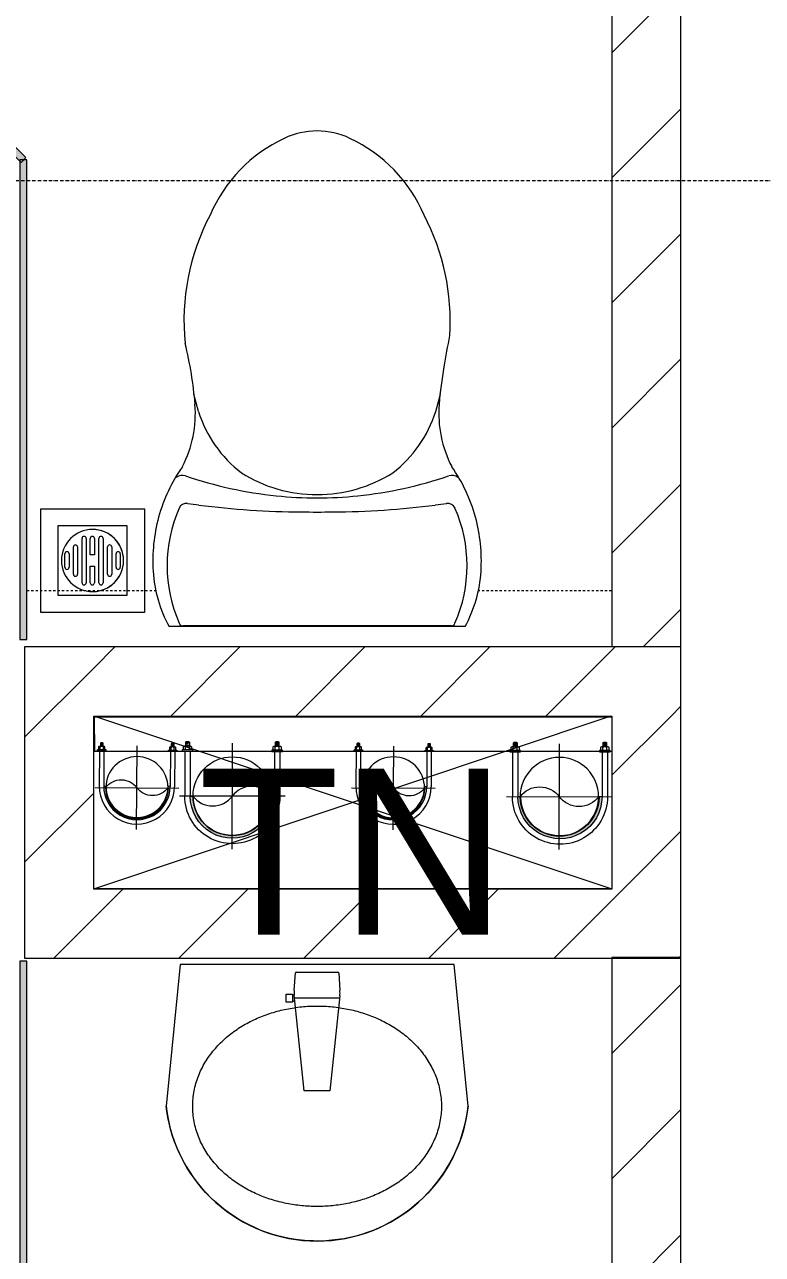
# Model space of a CAD drawing. Header units: millimetres. Extents: x 1591 to 240306, y -15958 to 82755.
# Drawn here: x 123304 to 124372, y 30458 to 32237 of the extents above; entities that cross this region are included whole.
import ezdxf

# ---------------------------------------------------------------- set-up
doc = ezdxf.new("R2010")
doc.units = ezdxf.units.MM
for name, pattern in [('Dash 1_8_', [6.35, 3.175, -3.175]), ('Dash Dot 3_16_', [7.9375, 4.7625, -1.5875, 0, -1.5875]), ('IMPORT-CENTER _2_', [40.64, 25.4, -5.08, 5.08, -5.08])]:
    doc.linetypes.add(name, pattern=pattern)
for name, color, linetype, lineweight in [('0-1', 7, 'Continuous', 5), ('0-2', 250, 'Continuous', 9), ('A-AREA', 32, 'Dash 1_8_', 9), ('A-FLOR-1', 250, 'Continuous', 9), ('A-FLOR-2', 9, 'Continuous', 9), ('A-GLAZ-CURT', 52, 'Continuous', 9), ('A-GLAZ-CURT-1', 254, 'Continuous', 9), ('A-GLAZ-CURT-2', 9, 'Continuous', 9), ('A-WALL-1', 253, 'Continuous', 18), ('A-WALL-3', 113, 'Continuous', 18), ('A-WALL-PATT-1', 10, 'Continuous', 9), ('A-WALL-PATT-2', 111, 'Continuous', 9), ('G-ANNO-SYMB-1', 111, 'Dash Dot 3_16_', 18), ('G-ANNO-TEXT-1', 7, 'Continuous', 9), ('G-IMPT-2', 8, 'IMPORT-CENTER _2_', 9), ('G-IMPT-3', 8, 'Continuous', 9), ('M-EQPM', 50, 'Continuous', 9), ('M-EQPM-1', 254, 'Continuous', 9), ('P-SANR-FIXT-1', 254, 'Continuous', 9)]:
    doc.layers.add(name, color=color, linetype=linetype, lineweight=lineweight)
doc.styles.add('Arial_8', font='arial_0.ttf', dxfattribs={"height": 240})
pattern_1 = [(45, (0, 0), (-90.50967, 90.50967), [])]
pattern_2 = [(45, (11001.35, 0), (-90.50967, 90.50967), [])]

# ---------------------------------------------------------------- blocks, each defined once
blk = doc.blocks.new('NCV_TKTC_KET CAU_rvt-1-TKCS_MB TẦNG 3-4')
at = {"layer": 'A-FLOR-1'}
blk.add_line((113152.6, 30986.5), (112402.6, 30986.5), dxfattribs=at)
blk = doc.blocks.new('TOILET - TOILET-400871-TKCS_MB TẦNG 3-4')
at = {"layer": 'P-SANR-FIXT-1'}
for p, q in [((-171.7, 330.3), (-178.6, 355.5)), ((171.7, 330.3), (178.6, 355.5)), ((214.2, 19), (-214.2, 19)), ((194, 19.9), (-194, 19.9))]:
    blk.add_line(p, q, dxfattribs=at)
for centre, radius, start, end in [((0, 624.4), 111.7, 64.7718, 115.2282), ((45.1, 528.6), 217.6, 115.2282, 156.7784), ((-45.1, 528.6), 217.6, 23.2216, 64.7718), ((137.1, 461.2), 329.8, 152.3122, 185.6513), ((-137.1, 461.2), 329.8, 356.3165, 27.6878), ((-719.2, 297.5), 544.3, 4.5441, 13.9464), ((-1948.3, 805.1), 2171.2, 349.1051, 350.319), ((719.2, 297.5), 544.3, 169.7121, 175.4559), ((-343.5, 327.4), 167.3, 332.62, 4.5441), ((343.5, 327.4), 167.3, 175.4559, 207.38), ((-0.4, 384), 179.5, 197.4036, 232.5964), ((0.4, 384), 179.5, 307.4036, 342.5964), ((-4, 115.7), 233.6, 144.7853, 164.7039), ((4, 115.7), 233.6, 15.2961, 35.2147), ((-195, 224.1), 13.8, 71.0073, 129.3276), ((0.6, 792.1), 586.9, 251.0073, 264.1678), ((0, 416), 206.1, 237.9268, 270), ((0, 416), 206.1, 270, 302.0732), ((-0.6, 792.1), 586.9, 275.8322, 288.9927), ((195, 224.1), 13.8, 50.6724, 108.9927), ((-189.1, 185.5), 11.7, 82.4212, 154.5895), ((178.9, 2951.3), 2778.4, 262.4212, 262.7649), ((0, 786.7), 581.5, 264.1678, 275.8322), ((-178.9, 2951.3), 2778.4, 277.2351, 277.5788), ((189.1, 185.5), 11.7, 25.4105, 97.5788), ((-9.8, 107.2), 207.3, 156.2862, 203.7138), ((-14.3, 1400.4), 1215.6, 262.593, 269.6026), ((0, 3462.8), 3278, 269.6026, 270.3974), ((14.3, 1400.4), 1215.6, 270.3974, 277.407), ((9.8, 107.2), 207.3, 336.2862, 23.7138), ((1.9, 114.1), 239.7, 164.7039, 183.5487), ((-1.9, 114.1), 239.7, 356.4513, 15.2961), ((-46.1, 111.1), 191.6, 183.5487, 208.7191), ((46.1, 111.1), 191.6, 331.2809, 356.4513), ((-193.7, 26.4), 6.48, 203.7138, 267.6832), ((193.7, 26.4), 6.48, 272.3168, 336.2862)]:
    blk.add_arc(centre, radius, start, end, dxfattribs=at)
blk = doc.blocks.new('bonruatreo - Chậu rửa-V112-TKCS_MB TẦNG 3-4')
at = {"layer": 'P-SANR-FIXT-1'}
for p, q in [((198.4, 0), (-198.4, 0)), ((165, 0), (-165, 0)), ((218.6, -205), (198.4, 0)), ((-198.4, 0), (-218.6, -205)), ((-33, -37.3), (-31.4, -12.2)), ((-30.2, -11), (30.2, -11)), ((31.4, -12.2), (33, -37.3)), ((-44.7, -42.8), (-35.6, -42.8)), ((-44.7, -54.2), (-44.7, -42.8)), ((-35.6, -42.8), (-35.6, -44.2)), ((-35.6, -44.2), (-33.1, -44.2)), ((-35.6, -44.2), (-35.6, -52.9)), ((-35.6, -52.9), (-35.6, -54.2)), ((-32.2, -52.9), (-35.6, -52.9)), ((-32.2, -52.9), (-33.1, -44.2)), ((32.7, -48.5), (-32.7, -48.5)), ((-18.5, -182.5), (-32.2, -52.9)), ((33, -45.4), (18.5, -182.5)), ((-35.6, -54.2), (-44.7, -54.2)), ((18.5, -182.5), (-18.5, -182.5))]:
    blk.add_line(p, q, dxfattribs=at)
at = {"layer": 'P-SANR-FIXT-1', "flags": 128}
blk.add_lwpolyline([(218.6, -205), (217.4, -213.7), (215.9, -222.4), (214, -231), (211.8, -239.5), (209.3, -247.9), (206.4, -256.2), (203.2, -264.4), (199.6, -272.5), (195.8, -280.4), (191.6, -288.1), (187.1, -295.7), (182.3, -303.1), (177.3, -310.3), (171.9, -317.3), (166.3, -324.1), (160.4, -330.6), (154.2, -336.9), (147.8, -342.9), (141.2, -348.7), (134.3, -354.2), (127.3, -359.4), (120, -364.4), (112.5, -369), (104.9, -373.4), (97.1, -377.4), (89.1, -381.2), (81, -384.6), (72.7, -387.6), (64.4, -390.4), (55.9, -392.8), (47.3, -394.8), (38.7, -396.6), (30, -397.9), (21.3, -399), (12.5, -399.6), (3.7, -400), (-5.1, -399.9), (-13.9, -399.6), (-22.6, -398.8), (-31.4, -397.8), (-40.1, -396.3), (-48.7, -394.5), (-57.2, -392.4), (-65.7, -390), (-74, -387.2), (-82.2, -384.1), (-90.3, -380.6), (-98.3, -376.8), (-106.1, -372.7), (-113.7, -368.3), (-121.1, -363.6), (-128.4, -358.7), (-135.4, -353.4), (-142.2, -347.8), (-148.8, -342), (-155.2, -335.9), (-161.3, -329.6), (-167.2, -323), (-172.8, -316.2), (-178.1, -309.2), (-183.1, -302), (-187.8, -294.6), (-192.2, -287), (-196.4, -279.2), (-200.2, -271.3), (-203.7, -263.2), (-206.8, -255), (-209.7, -246.6), (-212.2, -238.2), (-214.3, -229.7), (-216.1, -221.1), (-217.6, -212.4), (-218.6, -205)], dxfattribs=at)
at = {"layer": 'P-SANR-FIXT-1'}
for centre, radius, start, end in [((-30.1, -12.3), 1.3, 91.2278, 176.4003), ((30.1, -12.3), 1.3, 3.5997, 88.7722), ((5.5, -41.4), 38.7, 173.966, 184.1457), ((-5.5, -41.4), 38.7, 353.966, 6.034), ((0, -180), 220, 186.525, 353.475)]:
    blk.add_arc(centre, radius, start, end, dxfattribs=at)
for points in [[(-180, -205), (-180, -197.6), (-178.6, -182.7), (-172.4, -161.2), (-162.5, -141.1), (-149.4, -123), (-133.8, -107), (-116.1, -93.4), (-96.9, -82.1), (-76.5, -73.2), (-55.2, -66.5), (-33.3, -62.1), (-11.2, -59.9), (11.1, -59.9), (33.3, -62.1), (55.2, -66.5), (76.5, -73.2), (96.9, -82.1), (116.1, -93.4), (133.8, -107.1), (149.5, -123), (162.5, -141.2), (172.4, -161.2), (178.6, -182.7), (180, -197.6), (180, -205)], [(180, -205), (180, -212.4), (178.6, -227.3), (172.4, -248.8), (162.5, -268.8), (149.5, -287), (133.8, -302.9), (116.1, -316.6), (96.9, -327.9), (76.5, -336.8), (55.2, -343.5), (33.3, -347.9), (11.1, -350.1), (-11.2, -350.1), (-33.3, -347.9), (-55.2, -343.5), (-76.5, -336.8), (-96.9, -327.9), (-116.1, -316.6), (-133.8, -303), (-149.4, -287), (-162.5, -268.9), (-172.4, -248.8), (-178.6, -227.3), (-180, -212.4), (-180, -205)]]:
    blk.add_open_spline(points, degree=3, dxfattribs=at)
blk = doc.blocks.new('THU NUOC - THU NUOC-455054-TKCS_MB TẦNG 3-4')
at = {"layer": 'M-EQPM-1'}
for p, q in [((-66.3, -70.6), (-66.3, 79.4)), ((-66.3, 79.4), (83.7, 79.4)), ((83.7, 79.4), (83.7, -70.6)), ((58.7, 54.4), (-41.3, 54.4)), ((-41.3, 54.4), (-41.3, -45.6)), ((58.7, -45.6), (58.7, 54.4)), ((-1.1, 44.5), (18.5, 44.5)), ((18.5, 38.5), (-1.1, 38.5)), ((-23.3, 19.6), (40.9, 19.6)), ((-11, 32.1), (28.5, 32.1)), ((28.5, 26.1), (-11, 26.1)), ((40.9, 13.6), (-23.3, 13.6)), ((-23.3, 7.2), (0.7, 7.2)), ((0.7, 1.2), (-23.3, 1.2)), ((0.7, 7.2), (0.7, 1.2)), ((16.7, 1.2), (16.7, 7.2)), ((16.7, 7.2), (40.9, 7.2)), ((40.9, 1.2), (16.7, 1.2)), ((-23.3, -4.8), (40.9, -4.8)), ((40.9, -10.8), (-23.3, -10.8)), ((-11, -17.3), (28.5, -17.3)), ((28.5, -23.3), (-11, -23.3)), ((-1.1, -29.6), (18.5, -29.6)), ((-41.3, -45.6), (58.7, -45.6)), ((18.5, -35.6), (-1.1, -35.6)), ((83.7, -70.6), (-66.3, -70.6))]:
    blk.add_line(p, q, dxfattribs=at)
for centre, radius, start, end in [((8.7, 4.4), 45, 0, 180), ((8.7, 4.4), 45, 360, 180), ((-1.1, 41.5), 3, 90, 270), ((18.5, 41.5), 3, 270, 90), ((-23.3, 16.6), 3, 90, 270), ((-11, 29.1), 3, 90, 270), ((28.5, 29.1), 3, 270, 90), ((40.9, 16.6), 3, 270, 90), ((8.7, 4.4), 45, 180, 0), ((8.7, 4.4), 45, 180, 360), ((-23.3, 4.2), 3, 90, 270), ((40.9, 4.2), 3, 270, 90), ((-23.3, -7.8), 3, 90, 270), ((-11, -20.3), 3, 90, 270), ((28.5, -20.3), 3, 270, 90), ((40.9, -7.8), 3, 270, 90), ((-1.1, -32.6), 3, 90, 270), ((18.5, -32.6), 3, 270, 90)]:
    blk.add_arc(centre, radius, start, end, dxfattribs=at)
blk = doc.blocks.new('System Panel - Glazed-580250-TKCS_MB TẦNG 3-4')
at = {"layer": 'A-GLAZ-CURT'}
blk.add_hatch(color=256, dxfattribs=at).paths.add_polyline_path([(350.6, -5), (350.6, 5), (-350.6, 5), (-350.6, -5), (315.2, -5)])
at = {"layer": 'A-GLAZ-CURT-2'}
for p, q in [((350.6, 5), (-350.6, 5)), ((-350.6, 5), (-350.6, -5)), ((350.6, -5), (350.6, 5)), ((-350.6, -5), (350.6, -5))]:
    blk.add_line(p, q, dxfattribs=at)
blk = doc.blocks.new('System Panel - Glazed-703087-TKCS_MB TẦNG 3-4')
at = {"layer": 'A-GLAZ-CURT'}
blk.add_hatch(color=256, dxfattribs=at).paths.add_polyline_path([(-346.9, -5), (346.9, -5), (346.9, 5), (-346.9, 5)])
at = {"layer": 'A-GLAZ-CURT-2'}
for p, q in [((346.9, 5), (-346.9, 5)), ((-346.9, 5), (-346.9, -5)), ((346.9, -5), (346.9, 5)), ((-346.9, -5), (346.9, -5))]:
    blk.add_line(p, q, dxfattribs=at)
blk = doc.blocks.new('System Panel - Glazed-1013751-TKCS_MB TẦNG 3-4')
at = {"layer": 'A-GLAZ-CURT'}
blk.add_hatch(color=256, dxfattribs=at).paths.add_polyline_path([(223.7, 5), (-223.7, 5), (-223.7, -5), (223.7, -5)])
at = {"layer": 'A-GLAZ-CURT-2'}
for p, q in [((223.7, 5), (-223.7, 5)), ((-223.7, 5), (-223.7, -5)), ((223.7, -5), (223.7, 5)), ((-223.7, -5), (223.7, -5))]:
    blk.add_line(p, q, dxfattribs=at)
blk = doc.blocks.new('NCV_TKTC_TANG 3 - 4_rvt-2-TKCS_MB TẦNG 3-4')
at = {"layer": 'A-WALL-PATT-1'}
h = blk.add_hatch(dxfattribs=at)
h.set_pattern_fill('FP_1', color=256, style=0, pattern_type=2)
h.set_pattern_definition(pattern_1)
h.paths.add_polyline_path([(113252.6, 31336.9), (113252.6, 32436.9), (113152.6, 32436.9), (113152.6, 31336.9)])
h.paths.add_polyline_path([(113252.6, 33236.9), (113252.6, 33336.9), (113152.6, 33336.9), (113152.6, 33236.9)])
h = blk.add_hatch(dxfattribs=at)
h.set_pattern_fill('FP_1', color=256, style=0, pattern_type=2)
h.set_pattern_definition(pattern_1)
h.paths.add_polyline_path([(113152.6, 28936.9), (113252.6, 28936.9), (113252.6, 30886.9), (113152.6, 30886.9), (113152.6, 29966.6)])
at = {"layer": 'A-FLOR-2'}
blk.add_line((112302.6, 31336.9), (113152.6, 31336.9), dxfattribs=at)
at = {"layer": 'A-WALL-1'}
for p, q in [((113152.6, 32436.9), (113152.6, 31336.9)), ((113252.6, 31336.9), (113252.6, 32436.9)), ((113152.6, 31336.9), (113252.6, 31336.9)), ((113152.6, 30886.9), (113152.6, 28936.9)), ((113252.6, 30886.9), (113152.6, 30886.9)), ((113252.6, 28936.9), (113252.6, 30886.9))]:
    blk.add_line(p, q, dxfattribs=at)
at = {"layer": 'A-GLAZ-CURT-1'}
for name, p, rotation in [('System Panel - Glazed-580250-TKCS_MB TẦNG 3-4', (112053, 32289), 314.9999999999936), ('System Panel - Glazed-703087-TKCS_MB TẦNG 3-4', (112300.9, 31694.3), 269.9999999999943), ('System Panel - Glazed-1013751-TKCS_MB TẦNG 3-4', (112300.9, 30658.3), 89.99999999999336)]:
    blk.add_blockref(name, p, dxfattribs=dict(at, rotation=rotation))
at = {"layer": 'M-EQPM-1', "rotation": 269.9999999999939}
blk.add_blockref('THU NUOC - THU NUOC-455054-TKCS_MB TẦNG 3-4', (112396.5, 31470.2), dxfattribs=at)
at = {"layer": 'P-SANR-FIXT-1'}
for name, p in [('TOILET - TOILET-400871-TKCS_MB TẦNG 3-4', (112725.9, 31346.9)), ('bonruatreo - Chậu rửa-V112-TKCS_MB TẦNG 3-4', (112725.9, 30876.9))]:
    blk.add_blockref(name, p, dxfattribs=at)
blk = doc.blocks.new('TKTC_XREF_251221_MB TANG 2-7 - TKTC_XREF_260130_MB TANG 2-5_dwg_$cc-4746800-TKCS_MB TẦNG 3-4')
at = {"layer": 'G-IMPT-2'}
for p, q in [((0, -0.673), (0, 0.673)), ((-0.673, 0), (0.673, 0))]:
    blk.add_line(p, q, dxfattribs=at)
at = {"layer": 'M-EQPM'}
blk.add_circle((0, 0), 0.5, dxfattribs=at)
for centre, radius, start, end in [((0, 0), 0.5, 90, 270), ((0.188, 0.25), 0.313, 126.8699, 233.1301), ((-0.188, -0.25), 0.313, 306.8699, 53.1301)]:
    blk.add_arc(centre, radius, start, end, dxfattribs=at)
blk = doc.blocks.new('TKTC_XREF_251221_MB TANG 2-7 - TKTC_XREF_260130_MB TANG 2-5_dwg_CUM U_DN100-4746796-TKCS_MB TẦNG 3-4')
at = {"layer": 'G-IMPT-3'}
blk.add_hatch(color=256, dxfattribs=at).paths.add_polyline_path([(0, 61), (0, 57), (14.8, 55.1), (28.5, 49.4), (40.3, 40.3), (49.4, 28.5), (55.1, 14.8), (57, 0), (55.1, -14.8), (49.4, -28.5), (40.3, -40.3), (28.5, -49.4), (14.8, -55.1), (0, -57), (0, -61), (15.8, -58.9), (30.5, -52.8), (43.1, -43.1), (52.8, -30.5), (58.9, -15.8), (61, 0), (58.9, 15.8), (52.8, 30.5), (43.1, 43.1), (30.5, 52.8), (15.8, 58.9)])
for p, q in [((-72.7, 69.3), (-72.7, 60.7)), ((-66.9, 67.9), (-71.7, 67.9)), ((-65, 69), (0, 69)), ((-79.1, 66.6), (-79.1, 63.4)), ((-76.6, 66.6), (-76.6, 63.4)), ((-74.6, 66.6), (-74.6, 63.4)), ((-66.9, 62.1), (-71.7, 62.1)), ((-79.1, -63.4), (-79.1, -66.6)), ((-76.6, -63.4), (-76.6, -66.6)), ((-74.6, -63.4), (-74.6, -66.6)), ((-72.7, -60.7), (-72.7, -69.3)), ((-66.9, -62.1), (-71.7, -62.1)), ((-66.9, -67.9), (-71.7, -67.9)), ((-65, -69), (0, -69))]:
    blk.add_line(p, q, dxfattribs=at)
at = {"layer": 'G-IMPT-3', "flags": 128}
for points in [[(-71.7, 59.2), (-66.9, 59.2), (-66.9, 70.8), (-71.7, 70.8)], [(-66.9, 70.8), (-66.9, 72.7), (-65, 72.7), (-65, 57.3), (-66.9, 57.3), (-66.9, 59.2)], [(-72.7, 67.6), (-78.1, 67.6), (-78.1, 62.4), (-72.7, 62.4)], [(-65, 61), (0, 61), (0, 57)], [(-72.7, -62.4), (-78.1, -62.4), (-78.1, -67.6), (-72.7, -67.6)], [(-71.7, -70.8), (-66.9, -70.8), (-66.9, -59.2), (-71.7, -59.2)], [(-66.9, -59.2), (-66.9, -57.3), (-65, -57.3), (-65, -72.7), (-66.9, -72.7), (-66.9, -70.8)], [(-65, -61), (0, -61), (0, -57)]]:
    blk.add_lwpolyline(points, dxfattribs=at)
at = {"layer": 'G-IMPT-3'}
for centre, radius, start, end in [((-71.1, 69.3), 1.56, 112.6199, 247.3801), ((-67.9, 65), 4.8, 143.1301, 216.8699), ((0, 0), 69, 270, 90), ((-78.1, 66.6), 0.96, 90, 180), ((-78.1, 63.4), 0.96, 180, 270), ((-71.1, 60.7), 1.56, 112.6199, 247.3801), ((0, 0), 61, 270, 90), ((0, 0), 57, 270, 90), ((-78.1, -63.4), 0.96, 90, 180), ((-78.1, -66.6), 0.96, 180, 270), ((-71.1, -60.7), 1.56, 112.6199, 247.3801), ((-67.9, -65), 4.8, 143.1301, 216.8699), ((-71.1, -69.3), 1.56, 112.6199, 247.3801)]:
    blk.add_arc(centre, radius, start, end, dxfattribs=at)
blk = doc.blocks.new('TKTC_XREF_251221_MB TANG 2-7 - TKTC_XREF_260130_MB TANG 2-5_dwg_$cc-V52-TKCS_MB TẦNG 3-4')
at = {"layer": 'G-IMPT-2'}
for p, q in [((0, -0.673), (0, 0.668)), ((-0.673, 0), (0.673, 0))]:
    blk.add_line(p, q, dxfattribs=at)
at = {"layer": 'M-EQPM'}
blk.add_circle((0, 0), 0.5, dxfattribs=at)
for centre, radius, start, end in [((0, 0), 0.5, 90, 270), ((0.188, 0.25), 0.313, 126.8699, 233.1301), ((-0.188, -0.25), 0.313, 306.8699, 53.1301)]:
    blk.add_arc(centre, radius, start, end, dxfattribs=at)
blk = doc.blocks.new('TKTC_XREF_251221_MB TANG 2-7 - TKTC_XREF_260130_MB TANG 2-5_dwg_CUM U_DN100-4746799-TKCS_MB TẦNG 3-4')
at = {"layer": 'G-IMPT-3'}
blk.add_hatch(color=256, dxfattribs=at).paths.add_polyline_path([(0, 61), (15.8, 58.9), (30.5, 52.8), (43.1, 43.1), (52.8, 30.5), (58.9, 15.8), (61, 0), (58.9, -15.8), (52.8, -30.5), (43.1, -43.1), (30.5, -52.8), (15.8, -58.9), (0, -61), (0, -57), (14.8, -55.1), (28.5, -49.4), (40.3, -40.3), (49.4, -28.5), (55.1, -14.8), (57, 0), (55.1, 14.8), (49.4, 28.5), (40.3, 40.3), (28.5, 49.4), (14.8, 55.1), (0, 57)])
for p, q in [((-79.1, 66.6), (-79.1, 63.4)), ((-76.6, 66.6), (-76.6, 63.4)), ((-74.6, 66.6), (-74.6, 63.4)), ((-72.7, 69.3), (-72.7, 60.7)), ((-66.9, 67.9), (-71.7, 67.9)), ((-66.9, 62.1), (-71.7, 62.1)), ((-65, 69), (0, 69)), ((-79.1, -63.4), (-79.1, -66.6)), ((-76.6, -63.4), (-76.6, -66.6)), ((-74.6, -63.4), (-74.6, -66.6)), ((-72.7, -60.7), (-72.7, -69.3)), ((-66.9, -62.1), (-71.7, -62.1)), ((-66.9, -67.9), (-71.7, -67.9)), ((-65, -69), (0, -69))]:
    blk.add_line(p, q, dxfattribs=at)
at = {"layer": 'G-IMPT-3', "flags": 128}
for points in [[(-66.9, 70.8), (-66.9, 72.7), (-65, 72.7), (-65, 57.3), (-66.9, 57.3), (-66.9, 59.2)], [(-72.7, 67.6), (-78.1, 67.6), (-78.1, 62.4), (-72.7, 62.4)], [(-71.7, 59.2), (-66.9, 59.2), (-66.9, 70.8), (-71.7, 70.8)], [(-65, 61), (0, 61), (0, 57)], [(-72.7, -62.4), (-78.1, -62.4), (-78.1, -67.6), (-72.7, -67.6)], [(-71.7, -70.8), (-66.9, -70.8), (-66.9, -59.2), (-71.7, -59.2)], [(-66.9, -59.2), (-66.9, -57.3), (-65, -57.3), (-65, -72.7), (-66.9, -72.7), (-66.9, -70.8)], [(-65, -61), (0, -61), (0, -57)]]:
    blk.add_lwpolyline(points, dxfattribs=at)
at = {"layer": 'G-IMPT-3'}
for centre, radius, start, end in [((-78.1, 66.6), 0.96, 90, 180), ((-78.1, 63.4), 0.96, 180, 270), ((-71.1, 69.3), 1.56, 112.6199, 247.3801), ((-67.9, 65), 4.8, 143.1301, 216.8699), ((-71.1, 60.7), 1.56, 112.6199, 247.3801), ((0, 0), 69, 270, 90), ((0, 0), 61, 270, 90), ((0, 0), 57, 270, 90), ((-78.1, -63.4), 0.96, 90, 180), ((-78.1, -66.6), 0.96, 180, 270), ((-71.1, -60.7), 1.56, 112.6199, 247.3801), ((-67.9, -65), 4.8, 143.1301, 216.8699), ((-71.1, -69.3), 1.56, 112.6199, 247.3801)]:
    blk.add_arc(centre, radius, start, end, dxfattribs=at)
blk = doc.blocks.new('TKTC_XREF_251221_MB TANG 2-7 - TKTC_XREF_260130_MB TANG 2-5_dwg_$cc-4746798-TKCS_MB TẦNG 3-4')
at = {"layer": 'G-IMPT-2'}
for p, q in [((0, -0.673), (0, 0.673)), ((-0.673, 0), (0.673, 0))]:
    blk.add_line(p, q, dxfattribs=at)
at = {"layer": 'M-EQPM'}
blk.add_circle((0, 0), 0.5, dxfattribs=at)
for centre, radius, start, end in [((0, 0), 0.5, 90, 270), ((0.188, 0.25), 0.313, 126.8699, 233.1301), ((-0.188, -0.25), 0.313, 306.8699, 53.1301)]:
    blk.add_arc(centre, radius, start, end, dxfattribs=at)
blk = doc.blocks.new('TKTC_XREF_251221_MB TANG 2-7 - TKTC_XREF_260130_MB TANG 2-5_dwg_$cc-4746797-TKCS_MB TẦNG 3-4')
at = {"layer": 'G-IMPT-2'}
for p, q in [((0, -0.673), (0, 0.673)), ((-0.673, 0), (0.673, 0))]:
    blk.add_line(p, q, dxfattribs=at)
at = {"layer": 'M-EQPM'}
blk.add_circle((0, 0), 0.5, dxfattribs=at)
for centre, radius, start, end in [((0, 0), 0.5, 90, 270), ((0.188, 0.25), 0.313, 126.8699, 233.1301), ((-0.188, -0.25), 0.313, 306.8699, 53.1301)]:
    blk.add_arc(centre, radius, start, end, dxfattribs=at)
blk = doc.blocks.new('TKTC_XREF_251221_MB TANG 2-7 - TKTC_XREF_251221_MB TANG 2-7-2039446-TKCS_MB TẦNG 3-4')
at = {"layer": 'M-EQPM'}
for p, q in [((79500.1, 13997.9), (78750.9, 13997.9)), ((78750.9, 13997.9), (78751.2, 13948.8)), ((78751.2, 13948.8), (79500.1, 13948.8))]:
    blk.add_line(p, q, dxfattribs=at)
at = {"extrusion": (0, 0, -1)}
for name, p, xscale, yscale, zscale, rotation in [('TKTC_XREF_251221_MB TANG 2-7 - TKTC_XREF_260130_MB TANG 2-5_dwg_$cc-4746797-TKCS_MB TẦNG 3-4', (-78812.7, 13895.9), 90.0000000000512, 90.0000000000512, -90.0000000000512, 90.41977899777648), ('TKTC_XREF_251221_MB TANG 2-7 - TKTC_XREF_260130_MB TANG 2-5_dwg_CUM U_DN100-4746799-TKCS_MB TẦNG 3-4', (-78950.7, 13883.7), 0.9974999999999966, 0.9974999999999966, -0.9974999999999966, 270.0467435564909), ('TKTC_XREF_251221_MB TANG 2-7 - TKTC_XREF_260130_MB TANG 2-5_dwg_$cc-4746800-TKCS_MB TẦNG 3-4', (-79183.9, 13895.5), 90.0000000000512, 90.0000000000512, -90.0000000000512, 90.41977899777648), ('TKTC_XREF_251221_MB TANG 2-7 - TKTC_XREF_260130_MB TANG 2-5_dwg_$cc-V52-TKCS_MB TẦNG 3-4', (-79424.1, 13882.9), 113.7150000000092, 113.7150000000092, -113.7150000000092, 90.04476088158574), ('TKTC_XREF_251221_MB TANG 2-7 - TKTC_XREF_260130_MB TANG 2-5_dwg_CUM U_DN100-4746799-TKCS_MB TẦNG 3-4', (-79425, 13882.9), 0.9975000000000005, 0.9975000000000005, -0.9975000000000006, 270.0467435561337)]:
    blk.add_blockref(name, p, dxfattribs=dict(at, xscale=xscale, yscale=yscale, zscale=zscale, rotation=rotation))
for name, p, xscale, yscale, zscale, rotation in [('TKTC_XREF_251221_MB TANG 2-7 - TKTC_XREF_260130_MB TANG 2-5_dwg_CUM U_DN100-4746796-TKCS_MB TẦNG 3-4', (78812.7, 13897.8), 0.7894736842105241, 0.7894736842105241, 0.7894736842105241, 269.580221000629), ('TKTC_XREF_251221_MB TANG 2-7 - TKTC_XREF_260130_MB TANG 2-5_dwg_$cc-4746798-TKCS_MB TẦNG 3-4', (78950.7, 13883.7), 113.7150000000092, 113.7150000000092, 113.7150000000092, 89.95325644590794), ('TKTC_XREF_251221_MB TANG 2-7 - TKTC_XREF_260130_MB TANG 2-5_dwg_CUM U_DN100-4746796-TKCS_MB TẦNG 3-4', (79183.9, 13897.4), 0.7894736842105241, 0.7894736842105241, 0.7894736842105241, 269.580221000629)]:
    blk.add_blockref(name, p, dxfattribs=dict(xscale=xscale, yscale=yscale, zscale=zscale, rotation=rotation))

msp = doc.modelspace()

# ---------------------------------------------------------------- hatches: boundary and pattern name
at = {"layer": 'A-WALL-PATT-2'}
h = msp.add_hatch(dxfattribs=at)
h.set_pattern_fill('FP_1', color=256, style=0, pattern_type=2)
h.set_pattern_definition(pattern_2)
h.paths.add_polyline_path([(123304, 30986.1), (123404, 30986.1), (123404, 31336.5), (123304, 31336.5), (123304, 31024.8)])
h = msp.add_hatch(dxfattribs=at)
h.set_pattern_fill('FP_1', color=256, style=0, pattern_type=2)
h.set_pattern_definition(pattern_2)
h.paths.add_polyline_path([(124254, 31236.5), (124254, 31336.5), (123404, 31336.5), (123404, 31236.5), (124154, 31236.5)])
h = msp.add_hatch(dxfattribs=at)
h.set_pattern_fill('FP_1', color=256, style=0, pattern_type=2)
h.set_pattern_definition(pattern_2)
h.paths.add_polyline_path([(124254, 30986.1), (124254, 31236.5), (124154, 31236.5), (124154, 30986.1)])
h = msp.add_hatch(dxfattribs=at)
h.set_pattern_fill('FP_1', color=256, style=0, pattern_type=2)
h.set_pattern_definition(pattern_2)
h.paths.add_polyline_path([(123536.9, 30886.1), (124254, 30886.1), (124254, 30986.1), (123304, 30986.1), (123304, 30886.1)])

# ---------------------------------------------------------------- linework, layer by layer
at = {"layer": '0-2'}
for p, q in [((123404, 30986.5), (124153.1, 31236.6)), ((123405.3, 31236.5), (124154, 30986.5)), ((124154, 30986.5), (123404, 30986.5))]:
    msp.add_line(p, q, dxfattribs=at)
at = {"layer": 'A-AREA'}
for p, q in [((123307.3, 31418), (123494.8, 31418)), ((123959.8, 31418), (124153.9, 31418))]:
    msp.add_line(p, q, dxfattribs=at)
at = {"layer": 'A-WALL-3'}
for p, q in [((123304, 31336.5), (123304, 30886.1)), ((124254, 31336.5), (123304, 31336.5)), ((124254, 30886.1), (124254, 31336.5)), ((123404, 30986.1), (123404, 31236.5)), ((123404, 31236.5), (124154, 31236.5)), ((124154, 31236.5), (124154, 30986.1)), ((124154, 30986.1), (123404, 30986.1)), ((123304, 30886.1), (124254, 30886.1))]:
    msp.add_line(p, q, dxfattribs=at)
at = {"layer": 'G-ANNO-SYMB-1'}
msp.add_line((39749.2, 32011.5), (145928.2, 32011.5), dxfattribs=at)

# ---------------------------------------------------------------- block references
at = {"layer": '0-1'}
for name in ['NCV_TKTC_KET CAU_rvt-1-TKCS_MB TẦNG 3-4', 'NCV_TKTC_TANG 3 - 4_rvt-2-TKCS_MB TẦNG 3-4']:
    msp.add_blockref(name, (11001.4, 0), dxfattribs=at)
at = {"layer": 'M-EQPM'}
msp.add_blockref('TKTC_XREF_251221_MB TANG 2-7 - TKTC_XREF_251221_MB TANG 2-7-2039446-TKCS_MB TẦNG 3-4', (44653.9, 17236.9), dxfattribs=at)

# ---------------------------------------------------------------- texts
at = {"layer": 'G-ANNO-TEXT-1', "insert": (123778.7, 31040.2), "char_height": 240, "width": 603.2, "attachment_point": 5, "line_spacing_factor": 0.936439, "style": 'Arial_8'}
msp.add_mtext('\\pt79.9992,160.0008,240,319.9992,400.0008,480,559.9992,640.0008,720,799.9992,880.0008,960,1039.9992,1120.0008,1200,1279.9992,1360.0008,1440,1519.9992,1600.0008,1680,1759.9992,1840.0008,1920,1999.9992,2080.0008,2160,2239.9992,2320.0008,2400,2479.9992,2560.0008;TN', dxfattribs=at)

doc.saveas('drawing.dxf')
